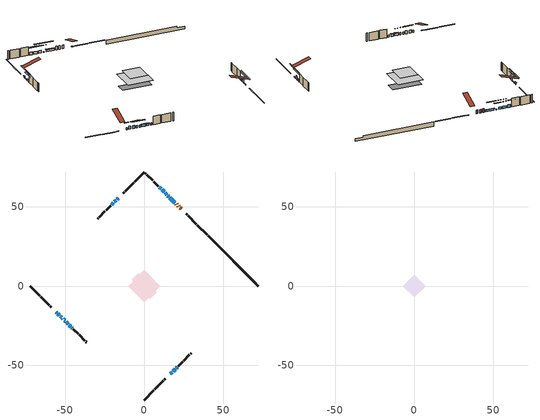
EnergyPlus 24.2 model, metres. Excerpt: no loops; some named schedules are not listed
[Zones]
conditioned space
 floor adiabatic (AdiabaticFloorConstruction): -10.18,0 0,10.18 10.18,0 0,-10.18 z2.84
 floor foundation (Slab1 construction): -7.92,3.87 -3.87,7.92 7.92,-3.87 3.87,-7.92 z-1.95
 wall outside (RimJoist1 construction): 0,-72.14 6.13,-66.02 / -72.14,0 -66.02,-6.13 / 0,72.14 -6.13,66.02 / 39.81,32.34 33.68,38.47 z0.4:0.7
 wall outside (RimJoist2 construction): 6.79,-65.36 12.04,-60.11 / -65.36,-6.79 -60.11,-12.04 / -6.79,65.36 -12.04,60.11 / 33.02,39.12 27.77,44.38 z0.4:0.7
 wall outside (RimJoist3 construction): 12.7,-59.45 13.38,-58.76 / -59.45,-12.7 -58.76,-13.38 / -12.7,59.45 -13.38,58.76 / 27.11,45.03 26.42,45.72 z0.4:0.7
 wall outside (AdiabaticWallConstruction 1): 23.26,48.88 22.63,49.51 / 21.98,50.17 21.37,50.77 / 20.71,51.43 20.1,52.04 z0.4:2.43
 wall outside (AdiabaticWallConstruction): -55.6,-16.54 -55.31,-16.83 / -45.85,-26.29 -45.46,-26.69 z0.4:1.62; -54.66,-17.49 -53.76,-18.39 / -53.1,-19.04 -52.24,-19.91 / 10.65,61.49 9.57,62.57 z0.4:2.1; 19.44,52.7 16.21,55.93 z0.4:1.47; -16.54,55.6 -17.12,55.02 z0.4:1.32; -51.58,-20.56 -51.13,-21.01 / -50.48,-21.67 -50.03,-22.12 / -49.37,-22.77 -48.03,-24.12 / -47.37,-24.77 -46.51,-25.64 / 14.32,57.82 13.24,58.9 / 12.59,59.56 11.31,60.83 / -19.58,52.56 -20.66,51.48 z0.4:1.77; 15.55,56.59 14.98,57.17 / -17.78,54.37 -18.93,53.22 / 16.54,-55.6 17.7,-54.45 z0.4:0.78; 18.35,-53.79 19.5,-52.64 z0.4:2.51; 20.16,-51.99 20.75,-51.39 z0.4:1.34
 wall outside (Wall1 construction): 21.41,-50.74 24.29,-47.85 / -44.8,-27.34 -41.92,-30.23 / -21.32,50.82 -24.2,47.94 / 8.92,63.23 6.04,66.11 z0.4:5.28
 wall outside (Wall2 construction): 24.95,-47.2 28.62,-43.53 / -41.26,-30.89 -37.59,-34.55 / -24.86,47.28 -28.53,43.62 / 5.38,66.77 1.71,70.44 z0.4:5.28
 wall outside (Wall3 construction): 29.27,-42.87 29.67,-42.47 / -36.93,-35.21 -36.54,-35.61 / -29.19,42.96 -29.58,42.56 / 1.05,71.09 0.66,71.49 z0.4:5.28
 wall foundation (FoundationWall1 construction): 40.46,31.68,-1.95 40.46,31.68,0.4 68.98,3.17,0.4 68.98,3.17,-0.34 72.14,0,-0.34 72.14,0,-1.95
 window (WindowConstruction 14): -55.6,-16.54 -55.31,-16.83 z0.4:1.62
 window (WindowConstruction 6): -54.65,-17.49 -53.76,-18.39 z0.4:2.1
 window (WindowConstruction 7): -53.1,-19.04 -52.24,-19.91 z0.4:2.1
 window (WindowConstruction 8): 19.44,52.7 16.21,55.93 z0.4:1.47
 window (WindowConstruction 9): -16.54,55.6 -17.12,55.02 z0.4:1.31
 window (WindowConstruction 10): -51.58,-20.56 -51.13,-21.01 z0.4:1.77
 window (WindowConstruction 11): -50.48,-21.67 -50.03,-22.12 z0.4:1.77
 window (WindowConstruction 12): -49.37,-22.77 -48.03,-24.12 z0.4:1.77
 window (WindowConstruction 13): -47.37,-24.77 -46.51,-25.64 z0.4:1.77
 window (WindowConstruction 16): 15.55,56.59 14.98,57.17 z0.4:0.78
 window (WindowConstruction 17): -17.78,54.37 -18.93,53.22 z0.4:0.78
 window (WindowConstruction 18): 16.54,-55.6 17.7,-54.45 z0.4:0.78
 window (WindowConstruction 15): -45.85,-26.29 -45.46,-26.69 z0.4:1.62
 window (WindowConstruction): 14.32,57.82 13.24,58.9 z0.4:1.77
 window (WindowConstruction 1): 12.59,59.56 11.31,60.83 z0.4:1.77
 window (WindowConstruction 2): 10.65,61.49 9.58,62.57 z0.4:2.1
 window (WindowConstruction 3): -19.58,52.56 -20.66,51.48 z0.4:1.77
 window (WindowConstruction 4): 18.35,-53.79 19.5,-52.64 z0.4:2.51
 window (WindowConstruction 5): 20.16,-51.99 20.75,-51.39 z0.4:1.34
 door (Door): 23.26,48.88 22.63,49.51 z0.4:2.43
 door (Door 1): 21.98,50.17 21.37,50.77 z0.4:2.43
 door (Door 2): 20.71,51.43 20.1,52.04 z0.4:2.43
 ceiling adiabatic (AdiabaticFloorConstruction): 0,-10.18 10.18,0 0,10.18 -10.18,0 z2.84
attic - vented
 floor to conditioned space (Floor1 construction Reversed): -7.2,0 0,7.2 7.2,0 0,-7.2 z5.28
 roof outside (Roof1 construction): 15.89,-56.26,5.28 8.88,-49.25,8.58 7.03,-51.09,8.58 14.04,-58.1,5.28; -56.26,-15.89,5.28 -49.25,-8.88,8.58 -51.09,-7.03,8.58 -58.1,-14.04,5.28; -15.89,56.26,5.28 -8.88,49.25,8.58 -7.03,51.09,8.58 -14.04,58.1,5.28; 23.92,48.23,5.28 16.91,41.21,8.58 18.75,39.37,8.58 25.77,46.38,5.28
shading: -51.89,-20.25 -56.52,-15.62 -56.81,-15.91 -52.18,-20.54 z4.74; -50.37,-21.77 -54.97,-17.18 -55.26,-17.47 -50.66,-22.06 z4.74; 16.07,56.08 19.59,52.56 19.88,52.85 16.36,56.37 z1.67; -17.26,54.88 -16.4,55.74 -16.69,56.03 -17.55,55.17 z1.52; -49.27,-22.88 -53.45,-18.7 -53.74,-18.99 -49.56,-23.17 z4.41; -48.16,-23.98 -52.34,-19.8 -52.63,-20.09 -48.45,-24.27 z4.41; -47.88,-24.26 -49.51,-22.63 -49.8,-22.92 -48.18,-24.55 z1.97; -46.37,-25.78 -47.51,-24.63 -47.8,-24.92 -46.66,-26.07 z1.97; 11.38,60.76 19.15,53 19.44,53.29 11.68,61.05 z5.86; -22.52,49.62 -14.18,57.96 -14.47,58.25 -22.81,49.91 z5.86; 21.29,-50.86 12.95,-59.19 13.24,-59.48 21.58,-51.15 z5.86; 11.38,60.77 16.19,55.96 16.48,56.25 11.67,61.06 z4.41; 9.44,62.7 14.45,57.69 14.74,57.98 9.73,62.99 z4.41; 7.71,64.44 12.52,59.62 12.81,59.92 8,64.73 z4.74; -22.53,49.62 -17.72,54.43 -18.01,54.72 -22.82,49.91 z4.41; 21.37,-50.78 16.49,-55.66 16.78,-55.95 21.66,-51.07 z5.15; 20.89,-51.25 20.02,-52.13 20.31,-52.42 21.18,-51.54 z1.54
[Building]
Building 1: Terrain=Suburbs
[Site:Location]
Toronto City Centre_ON: Latitude {deg}=43.63; Longitude {deg}=-79.39; Time Zone {hr}=-5; Elevation {m}=77; Keep Site Location Information=Yes
[Site:GroundTemperature:Shallow]
5.01852, 3.26908, 3.12898, 3.95918, 7.29196, 10.6092, 13.4851, 15.3069, 15.4617, 13.9799, 11.1774, 7.9619
[Site:WaterMainsTemperature]
Calculation Method=Schedule; Temperature Schedule=mains temperature schedule
[Material] Roughness=Rough; Thermal Absorptance=0.9
Name | Thickness {m} | Conductivity {W/m-K} | Density {kg/m3} | Specific Heat {J/kg-K} | Solar Absorptance | Visible Absorptance
asphalt or fiberglass shingles | 0.00635 | 0.162714 | 1121.4 | 1465.45 | 0.4 | 0.4
ceiling loosefill ins | 0.169333 | 0.0480833 | 16.02 | 1046.75 | 0.7 | 0.7
ceiling stud and cavity | 0.1397 | 0.505323 | 65.682 | 1177.47 | 0.7 | 0.7
concrete 4.0 in. | 0.1016 | 1.803125 | 2242.8 | 837.4 | 0.7 | 0.7
concrete 8.0 in. | 0.2032 | 1.803125 | 2242.8 | 837.4 | 0.7 | 0.7
door material | 0.04445 | 0.0451087 | 512.64 | 1214.23 | 0.7 | 0.7
door material 1 | 0.04445 | 0.053851 | 512.64 | 1214.23 | 0.7 | 0.7
door material 2 | 0.04445 | 0.20624 | 512.64 | 1214.23 | 0.7 | 0.7
exterior vertical ins | 0.0277919 | 0.029427 | 32.04 | 1214.23 | 0.7 | 0.7
floor covering | 0.0127 | 0.0433444 | 54.468 | 1339.84 | 0.6 | 0.6
floor rigid ins; wall rigid ins | 0.512978 | 0.029427 | 32.04 | 1214.23 | 0.7 | 0.7
floor stud and cavity | 0.1397 | 1.75129 | 37.0049 | 1207.88 | 0.7 | 0.7
furniture material conditioned space 1 | 0.1524 | 0.115458 | 640.8 | 1214.23 | 0.6 | 0.6
gypsum board | 0.0127 | 0.160291 | 801 | 837.4 | 0.6 | 0.6
gypsum board 1 | 0.0127 | 0.160291 | 801 | 837.4 | 0.7 | 0.7
osb sheathing 0.5 in. | 0.0127 | 0.115458 | 512.64 | 1214.23 | 0.7 | 0.7
osb sheathing 0.75 in. | 0.01905 | 0.115458 | 512.64 | 1214.23 | 0.7 | 0.7
osb sheathing 2.0 in. | 0.0508 | 0.115458 | 512.64 | 1214.23 | 0.7 | 0.7
rim joist rigid ins | 0.051816 | 0.029427 | 32.04 | 1214.23 | 0.7 | 0.7
rim joist stud and cavity | 0.0508 | 0.0451784 | 125.044 | 1163.47 | 0.6 | 0.6
rim joist stud and cavity 1 | 0.0508 | 0.308293 | 125.044 | 1163.47 | 0.6 | 0.6
rim joist stud and cavity 2 | 0.0508 | 0.0319286 | 125.044 | 1163.47 | 0.6 | 0.6
wall stud and cavity | 0.1397 | 0.0818765 | 139.0536 | 1170.24 | 0.7 | 0.7
wall stud and cavity 1 | 0.1397 | 0.116332 | 139.0536 | 1170.24 | 0.7 | 0.7
wall stud and cavity 2 | 0.0889 | 0.380278 | 52.3479 | 1209.89 | 0.7 | 0.7
wall stud and cavity 3 | 0.0889 | 0.391764 | 83.0341 | 1211.67 | 0.7 | 0.7
wood siding | 0.0254 | 0.102417 | 544.68 | 1172.36 | 0.4 | 0.4
wood siding 1; wood siding 2; wood siding 3 | 0.0254 | 0.102417 | 544.68 | 1172.36 | 0.7 | 0.7
[WindowMaterial:SimpleGlazingSystem]
Name | U-Factor {W/m2-K} | Solar Heat Gain Coefficient
WindowMaterial | 1.75393 | 0.53
WindowMaterial 1 | 1.63697 | 0.58
WindowMaterial 10 | 1.84535 | 0.53
WindowMaterial 11 | 1.69148 | 0.57
WindowMaterial 12 | 2.76973 | 0.41
WindowMaterial 13 | 2.302429 | 0.57
WindowMaterial 14 | 5.75068 | 0.46
WindowMaterial 2 | 1.71589 | 0.54
WindowMaterial 3 | 2.97868 | 0.59
WindowMaterial 4 | 2.13436 | 0.42
WindowMaterial 5 | 1.96629 | 0.47
WindowMaterial 6 | 1.66309 | 0.57
WindowMaterial 7 | 1.92144 | 0.49
WindowMaterial 8 | 1.984461 | 0.46
WindowMaterial 9 | 1.99411 | 0.46
[Construction]
AdiabaticFloorConstruction: floor stud and cavity, floor rigid ins, osb sheathing 0.75 in., floor covering
AdiabaticWallConstruction: wood siding 2, wall rigid ins, wall stud and cavity 2, gypsum board
AdiabaticWallConstruction 1: wood siding 3, wall rigid ins, wall stud and cavity 2, gypsum board
Door: door material
Door 1: door material 1
Door 2: door material 2
Floor1 construction Reversed: gypsum board, ceiling stud and cavity, ceiling loosefill ins
FoundationWall1 construction: concrete 8.0 in., gypsum board 1
furniture construction conditioned space 1: furniture material conditioned space 1
PartitionWallConstruction: gypsum board, wall stud and cavity 3, gypsum board
RimJoist1 construction: wood siding 1, osb sheathing 2.0 in., rim joist stud and cavity
RimJoist2 construction: wood siding 1, rim joist rigid ins, osb sheathing 2.0 in., rim joist stud and cavity 1
RimJoist3 construction: wood siding 1, osb sheathing 2.0 in., rim joist stud and cavity 2
Roof1 construction: asphalt or fiberglass shingles
Slab1 construction: concrete 4.0 in.
Wall1 construction; Wall2 construction: wood siding, osb sheathing 0.5 in., wall stud and cavity, gypsum board
Wall3 construction: wood siding, osb sheathing 0.5 in., wall stud and cavity 1, gypsum board
WindowConstruction; WindowConstruction 3: WindowMaterial
WindowConstruction 1: WindowMaterial 1
WindowConstruction 10; WindowConstruction 12: WindowMaterial 9
WindowConstruction 11: WindowMaterial 10
WindowConstruction 13: WindowMaterial 11
WindowConstruction 14: WindowMaterial 12
WindowConstruction 15: WindowMaterial 13
WindowConstruction 16; WindowConstruction 17; WindowConstruction 18: WindowMaterial 14
WindowConstruction 2: WindowMaterial 2
WindowConstruction 4: WindowMaterial 3
WindowConstruction 5: WindowMaterial 4
WindowConstruction 6: WindowMaterial 5
WindowConstruction 7: WindowMaterial 6
WindowConstruction 8: WindowMaterial 7
WindowConstruction 9: WindowMaterial 8
[Zone] Multiplier=1; Part of Total Floor Area=Yes
Name | Volume {m3}
attic - vented | 55.6003
conditioned space | 775.4
[Space]
Name | Zone | Volume {m3}
attic - vented 1 | attic - vented | 55.6003
conditioned space 1 | conditioned space | 775.4
[ZoneInfiltration:EffectiveLeakageArea]
infil attic - vented 1: Zone or Space=attic - vented 1; Schedule=Always On Discrete; Effective Air Leakage Area {cm2}=4363.37; Stack Coefficient=0.000229829; Wind Coefficient=1.02429e-05
[ZoneMixing]
whole house fan mix: Zone or Space=attic - vented; Schedule=Always On Continuous; Design Flow Rate Calculation Method=Flow/Zone; Design Flow Rate {m3/s}=0; Source Zone or Space=conditioned space
[SurfaceProperty:ExposedFoundationPerimeter]
Slab1: Exposed Perimeter Calculation Method=TotalExposedPerimeter; Total Exposed Perimeter {m}=44.805
[InternalMass] Zone or ZoneList=conditioned space; Space or SpaceList=conditioned space 1
Name | Construction | Surface Area {m2}
furniture mass conditioned space 1 | furniture construction conditioned space 1 | 121.132
partition wall mass | PartitionWallConstruction | 302.83
[Lights]
interior lighting: Zone or ZoneList or Space or SpaceList=conditioned space 1; Schedule=interior lighting schedule; Design Level Calculation Method=LightingLevel; Lighting Level {W}=343.2; Return Air Fraction=0; Fraction Radiant=0.6; Fraction Visible=0.2; Fraction Replaceable=1
[People]
occupants: Zone or ZoneList or Space or SpaceList=conditioned space 1; Number of People Schedule=occupants schedule; Number of People Calculation Method=People; Number of People=3; Fraction Radiant=0.314171; Sensible Heat Fraction=0.56303; Activity Level Schedule=occupants activity schedule; Carbon Dioxide Generation Rate {m3/s-W}=0; Enable ASHRAE 55 Comfort Warnings=No; Mean Radiant Temperature Calculation Type=EnclosureAveraged
[ElectricEquipment] Zone or ZoneList or Space or SpaceList=conditioned space 1; Design Level Calculation Method=EquipmentLevel
Name | Schedule | Design Level {W} | Fraction Latent | Fraction Radiant | Fraction Lost
clothes dryer | clothes dryer schedule | 140.772 | 0.015 | 0.081 | 0.85
clothes washer | clothes washer schedule | 32.1985 | 0.03 | 0.162 | 0.7
cooking range | cooking range schedule | 215.147 | 0.08 | 0.432 | 0.2
dishwasher | dishwasher schedule | 66.8632 | 0.3 | 0.18 | 0.4
fridge | fridge schedule | 72.9452 | 0 | 0.6 | 0
mech vent bath fan 0 | mech vent bath fan 0 schedule | 50.2 | 0 | 0 | 1
mech vent bath fan 1 | mech vent bath fan 1 schedule | 50.2 | 0 | 0 | 1
mech vent house fan | mech vent house fan schedule | 0 | 0 | 0 | 1
mech vent house fan cfis | mech vent house fan cfis schedule | 0 | 0 | 0 | 0
mech vent range fan 0 | mech vent range fan 0 schedule | 57 | 0 | 0 | 1
misc plug loads | misc plug loads schedule | 494.7 | 0.045 | 0.513 | 0.1
whole house fan | Always On Discrete | 0 | 0 | 0 | 1
[OtherEquipment] Zone or ZoneList or Space or SpaceList=conditioned space 1; Design Level Calculation Method=EquipmentLevel
Name | Fuel Type | Schedule | Design Level {W} | Fraction Latent | Fraction Radiant | Fraction Lost
clothes dryer 1 | Electricity | clothes dryer schedule | 0 | 0.015 | 0.081 | 0.85
cooking range 1 | Electricity | cooking range schedule | 0 | 0.08 | 0.432 | 0.2
general water use latent | None | general water use schedule | 62.594 | 1 | 0 | 0
general water use sensible | None | general water use schedule | -61.6891 | 0 | 0.6 | 0
mech vent house fan latent load | None | Always On Discrete | 0 | 1 | 0 | 0
mech vent house fan sensible load | None | Always On Discrete | 0 | 0 | 0 | 0
water heater energy adjustment1 | NaturalGas | Always On Discrete | 0.01 | 0 | 0 | 1
[ZoneInfiltration:DesignFlowRate] Zone or ZoneList or Space or SpaceList=conditioned space 1; Schedule=Always On Discrete; Design Flow Rate Calculation Method=Flow/Zone; Design Flow Rate {m3/s}=0
infil flow; natural vent flow; whole house fan flow
[Foundation:Kiva]
Foundation Kiva 1: Initial Indoor Air Temperature {C}=18; Wall Height Above Grade {m}=0.40002; Wall Depth Below Slab {m}=0.2032; Custom Block Material Name 1=exterior vertical ins; Custom Block Depth 1 {m}=2.350008; Custom Block X Position 1 {m}=0.2159; Custom Block Z Position 1 {m}=0
[Foundation:Kiva:Settings]
Soil Conductivity {W/m-K}=0.849921; Soil Density {kg/m3}=1842.3; Soil Specific Heat {J/kg-K}=418.7; Ground Solar Absorptivity=0.9; Ground Thermal Absorptivity=0.9; Ground Surface Roughness {m}=0.03; Far-Field Width {m}=40; Deep-Ground Boundary Condition=ZeroFlux; Deep-Ground Depth {m}=40; Minimum Cell Dimension {m}=0.2; Maximum Cell Growth Coefficient=3; Simulation Timestep=Timestep
[Exterior:Lights]
exterior lighting: Schedule=exterior lighting schedule; Design Level {W}=75.6
[Schedule:Constant]
Name | Hourly Value
Always On Continuous; mech vent house fan schedule; mech vent house fan cfis schedule; Always On Discrete | 1
occupants activity schedule | 117.228
fridge schedule | 0
[Schedule:Week:Daily]
interior lighting schedule Week Rule - Jan1-Jan27: interior lighting schedule day, interior lighting schedule day, interior lighting schedule day, interior lighting schedule day, interior lighting schedule day, interior lighting schedule day, interior lighting schedule day, interior lighting schedule default day, interior lighting schedule default day, interior lighting schedule default day, interior lighting schedule default day, interior lighting schedule default day
interior lighting schedule Week Rule - Jan28-Feb3: interior lighting schedule day, interior lighting schedule day, interior lighting schedule day, interior lighting schedule day, interior lighting schedule day 1, interior lighting schedule day 1, interior lighting schedule day 1, interior lighting schedule default day, interior lighting schedule default day, interior lighting schedule default day, interior lighting schedule default day, interior lighting schedule default day
interior lighting schedule Week Rule - Feb4-Feb24: interior lighting schedule day 1, interior lighting schedule day 1, interior lighting schedule day 1, interior lighting schedule day 1, interior lighting schedule day 1, interior lighting schedule day 1, interior lighting schedule day 1, interior lighting schedule default day, interior lighting schedule default day, interior lighting schedule default day, interior lighting schedule default day, interior lighting schedule default day
interior lighting schedule Week Rule - Feb25-Mar3: interior lighting schedule day 1, interior lighting schedule day 1, interior lighting schedule day 1, interior lighting schedule day 1, interior lighting schedule day 2, interior lighting schedule day 2, interior lighting schedule day 2, interior lighting schedule default day, interior lighting schedule default day, interior lighting schedule default day, interior lighting schedule default day, interior lighting schedule default day
interior lighting schedule Week Rule - Mar4-Mar31: interior lighting schedule day 2, interior lighting schedule day 2, interior lighting schedule day 2, interior lighting schedule day 2, interior lighting schedule day 2, interior lighting schedule day 2, interior lighting schedule day 2, interior lighting schedule default day, interior lighting schedule default day, interior lighting schedule default day, interior lighting schedule default day, interior lighting schedule default day
interior lighting schedule Week Rule - Apr1-Apr28: interior lighting schedule day 3, interior lighting schedule day 3, interior lighting schedule day 3, interior lighting schedule day 3, interior lighting schedule day 3, interior lighting schedule day 3, interior lighting schedule day 3, interior lighting schedule default day, interior lighting schedule default day, interior lighting schedule default day, interior lighting schedule default day, interior lighting schedule default day
interior lighting schedule Week Rule - Apr29-May5: interior lighting schedule day 3, interior lighting schedule day 3, interior lighting schedule day 4, interior lighting schedule day 4, interior lighting schedule day 4, interior lighting schedule day 4, interior lighting schedule day 4, interior lighting schedule default day, interior lighting schedule default day, interior lighting schedule default day, interior lighting schedule default day, interior lighting schedule default day
interior lighting schedule Week Rule - May6-May26: interior lighting schedule day 4, interior lighting schedule day 4, interior lighting schedule day 4, interior lighting schedule day 4, interior lighting schedule day 4, interior lighting schedule day 4, interior lighting schedule day 4, interior lighting schedule default day, interior lighting schedule default day, interior lighting schedule default day, interior lighting schedule default day, interior lighting schedule default day
interior lighting schedule Week Rule - May27-Jun2: interior lighting schedule day 4, interior lighting schedule day 4, interior lighting schedule day 4, interior lighting schedule day 4, interior lighting schedule day 4, interior lighting schedule day 5, interior lighting schedule day 5, interior lighting schedule default day, interior lighting schedule default day, interior lighting schedule default day, interior lighting schedule default day, interior lighting schedule default day
interior lighting schedule Week Rule - Jun3-Jun30: interior lighting schedule day 5, interior lighting schedule day 5, interior lighting schedule day 5, interior lighting schedule day 5, interior lighting schedule day 5, interior lighting schedule day 5, interior lighting schedule day 5, interior lighting schedule default day, interior lighting schedule default day, interior lighting schedule default day, interior lighting schedule default day, interior lighting schedule default day
interior lighting schedule Week Rule - Jul1-Jul28: interior lighting schedule day 6, interior lighting schedule day 6, interior lighting schedule day 6, interior lighting schedule day 6, interior lighting schedule day 6, interior lighting schedule day 6, interior lighting schedule day 6, interior lighting schedule default day, interior lighting schedule default day, interior lighting schedule default day, interior lighting schedule default day, interior lighting schedule default day
interior lighting schedule Week Rule - Jul29-Aug4: interior lighting schedule day 6, interior lighting schedule day 6, interior lighting schedule day 6, interior lighting schedule day 7, interior lighting schedule day 7, interior lighting schedule day 7, interior lighting schedule day 7, interior lighting schedule default day, interior lighting schedule default day, interior lighting schedule default day, interior lighting schedule default day, interior lighting schedule default day
interior lighting schedule Week Rule - Aug5-Aug25: interior lighting schedule day 7, interior lighting schedule day 7, interior lighting schedule day 7, interior lighting schedule day 7, interior lighting schedule day 7, interior lighting schedule day 7, interior lighting schedule day 7, interior lighting schedule default day, interior lighting schedule default day, interior lighting schedule default day, interior lighting schedule default day, interior lighting schedule default day
interior lighting schedule Week Rule - Aug26-Sep1: interior lighting schedule day 7, interior lighting schedule day 7, interior lighting schedule day 7, interior lighting schedule day 7, interior lighting schedule day 7, interior lighting schedule day 7, interior lighting schedule day 8, interior lighting schedule default day, interior lighting schedule default day, interior lighting schedule default day, interior lighting schedule default day, interior lighting schedule default day
interior lighting schedule Week Rule - Sep2-Sep29: interior lighting schedule day 8, interior lighting schedule day 8, interior lighting schedule day 8, interior lighting schedule day 8, interior lighting schedule day 8, interior lighting schedule day 8, interior lighting schedule day 8, interior lighting schedule default day, interior lighting schedule default day, interior lighting schedule default day, interior lighting schedule default day, interior lighting schedule default day
interior lighting schedule Week Rule - Sep30-Oct6: interior lighting schedule day 8, interior lighting schedule day 9, interior lighting schedule day 9, interior lighting schedule day 9, interior lighting schedule day 9, interior lighting schedule day 9, interior lighting schedule day 9, interior lighting schedule default day, interior lighting schedule default day, interior lighting schedule default day, interior lighting schedule default day, interior lighting schedule default day
interior lighting schedule Week Rule - Oct7-Oct27: interior lighting schedule day 9, interior lighting schedule day 9, interior lighting schedule day 9, interior lighting schedule day 9, interior lighting schedule day 9, interior lighting schedule day 9, interior lighting schedule day 9, interior lighting schedule default day, interior lighting schedule default day, interior lighting schedule default day, interior lighting schedule default day, interior lighting schedule default day
interior lighting schedule Week Rule - Oct28-Nov3: interior lighting schedule day 9, interior lighting schedule day 9, interior lighting schedule day 9, interior lighting schedule day 9, interior lighting schedule day 10, interior lighting schedule day 10, interior lighting schedule day 10, interior lighting schedule default day, interior lighting schedule default day, interior lighting schedule default day, interior lighting schedule default day, interior lighting schedule default day
interior lighting schedule Week Rule - Nov4-Nov24: interior lighting schedule day 10, interior lighting schedule day 10, interior lighting schedule day 10, interior lighting schedule day 10, interior lighting schedule day 10, interior lighting schedule day 10, interior lighting schedule day 10, interior lighting schedule default day, interior lighting schedule default day, interior lighting schedule default day, interior lighting schedule default day, interior lighting schedule default day
interior lighting schedule Week Rule - Nov25-Dec1: interior lighting schedule day 10, interior lighting schedule day 10, interior lighting schedule day 10, interior lighting schedule day 10, interior lighting schedule day 10, interior lighting schedule day 10, interior lighting schedule day 11, interior lighting schedule default day, interior lighting schedule default day, interior lighting schedule default day, interior lighting schedule default day, interior lighting schedule default day
interior lighting schedule Week Rule - Dec2-Dec31: interior lighting schedule day 11, interior lighting schedule day 11, interior lighting schedule day 11, interior lighting schedule day 11, interior lighting schedule day 11, interior lighting schedule day 11, interior lighting schedule day 11, interior lighting schedule default day, interior lighting schedule default day, interior lighting schedule default day, interior lighting schedule default day, interior lighting schedule default day
occupants schedule Week Rule - Jan1-Dec31: occupants schedule day, occupants schedule day, occupants schedule day, occupants schedule day, occupants schedule day, occupants schedule day, occupants schedule day, occupants schedule default day, occupants schedule default day, occupants schedule default day, occupants schedule default day, occupants schedule default day
clothes dryer schedule Week Rule - Jan1-Dec31: clothes dryer schedule day, clothes dryer schedule day, clothes dryer schedule day, clothes dryer schedule day, clothes dryer schedule day, clothes dryer schedule day, clothes dryer schedule day, clothes dryer schedule default day, clothes dryer schedule default day, clothes dryer schedule default day, clothes dryer schedule default day, clothes dryer schedule default day
clothes washer schedule Week Rule - Jan1-Dec31: clothes washer schedule day, clothes washer schedule day, clothes washer schedule day, clothes washer schedule day, clothes washer schedule day, clothes washer schedule day, clothes washer schedule day, clothes washer schedule default day, clothes washer schedule default day, clothes washer schedule default day, clothes washer schedule default day, clothes washer schedule default day
cooking range schedule Week Rule - Jan1-Dec31: cooking range schedule day, cooking range schedule day, cooking range schedule day, cooking range schedule day, cooking range schedule day, cooking range schedule day, cooking range schedule day, cooking range schedule default day, cooking range schedule default day, cooking range schedule default day, cooking range schedule default day, cooking range schedule default day
dishwasher schedule Week Rule - Jan1-Dec31: dishwasher schedule day, dishwasher schedule day, dishwasher schedule day, dishwasher schedule day, dishwasher schedule day, dishwasher schedule day, dishwasher schedule day, dishwasher schedule default day, dishwasher schedule default day, dishwasher schedule default day, dishwasher schedule default day, dishwasher schedule default day
mech vent bath fan 0 schedule Week Rule - Jan1-Dec31: mech vent bath fan 0 schedule day, mech vent bath fan 0 schedule day, mech vent bath fan 0 schedule day, mech vent bath fan 0 schedule day, mech vent bath fan 0 schedule day, mech vent bath fan 0 schedule day, mech vent bath fan 0 schedule day, mech vent bath fan 0 schedule default day, mech vent bath fan 0 schedule default day, mech vent bath fan 0 schedule default day, mech vent bath fan 0 schedule default day, mech vent bath fan 0 schedule default day
mech vent bath fan 1 schedule Week Rule - Jan1-Dec31: mech vent bath fan 1 schedule day, mech vent bath fan 1 schedule day, mech vent bath fan 1 schedule day, mech vent bath fan 1 schedule day, mech vent bath fan 1 schedule day, mech vent bath fan 1 schedule day, mech vent bath fan 1 schedule day, mech vent bath fan 1 schedule default day, mech vent bath fan 1 schedule default day, mech vent bath fan 1 schedule default day, mech vent bath fan 1 schedule default day, mech vent bath fan 1 schedule default day
mech vent range fan 0 schedule Week Rule - Jan1-Dec31: mech vent range fan 0 schedule day, mech vent range fan 0 schedule day, mech vent range fan 0 schedule day, mech vent range fan 0 schedule day, mech vent range fan 0 schedule day, mech vent range fan 0 schedule day, mech vent range fan 0 schedule day, mech vent range fan 0 schedule default day, mech vent range fan 0 schedule default day, mech vent range fan 0 schedule default day, mech vent range fan 0 schedule default day, mech vent range fan 0 schedule default day
misc plug loads schedule Week Rule - Jan1-Dec31: misc plug loads schedule day, misc plug loads schedule day, misc plug loads schedule day, misc plug loads schedule day, misc plug loads schedule day, misc plug loads schedule day, misc plug loads schedule day, misc plug loads schedule default day, misc plug loads schedule default day, misc plug loads schedule default day, misc plug loads schedule default day, misc plug loads schedule default day
general water use schedule Week Rule - Jan1-Dec31: general water use schedule day, general water use schedule day, general water use schedule day, general water use schedule day, general water use schedule day, general water use schedule day, general water use schedule day, general water use schedule default day, general water use schedule default day, general water use schedule default day, general water use schedule default day, general water use schedule default day
exterior lighting schedule Week Rule - Jan1-Jan27: exterior lighting schedule day, exterior lighting schedule day, exterior lighting schedule day, exterior lighting schedule day, exterior lighting schedule day, exterior lighting schedule day, exterior lighting schedule day, exterior lighting schedule default day, exterior lighting schedule default day, exterior lighting schedule default day, exterior lighting schedule default day, exterior lighting schedule default day
exterior lighting schedule Week Rule - Jan28-Feb3: exterior lighting schedule day, exterior lighting schedule day, exterior lighting schedule day, exterior lighting schedule day, exterior lighting schedule day 1, exterior lighting schedule day 1, exterior lighting schedule day 1, exterior lighting schedule default day, exterior lighting schedule default day, exterior lighting schedule default day, exterior lighting schedule default day, exterior lighting schedule default day
exterior lighting schedule Week Rule - Feb4-Feb24: exterior lighting schedule day 1, exterior lighting schedule day 1, exterior lighting schedule day 1, exterior lighting schedule day 1, exterior lighting schedule day 1, exterior lighting schedule day 1, exterior lighting schedule day 1, exterior lighting schedule default day, exterior lighting schedule default day, exterior lighting schedule default day, exterior lighting schedule default day, exterior lighting schedule default day
exterior lighting schedule Week Rule - Feb25-Mar3: exterior lighting schedule day 1, exterior lighting schedule day 1, exterior lighting schedule day 1, exterior lighting schedule day 1, exterior lighting schedule day 2, exterior lighting schedule day 2, exterior lighting schedule day 2, exterior lighting schedule default day, exterior lighting schedule default day, exterior lighting schedule default day, exterior lighting schedule default day, exterior lighting schedule default day
exterior lighting schedule Week Rule - Mar4-Mar31: exterior lighting schedule day 2, exterior lighting schedule day 2, exterior lighting schedule day 2, exterior lighting schedule day 2, exterior lighting schedule day 2, exterior lighting schedule day 2, exterior lighting schedule day 2, exterior lighting schedule default day, exterior lighting schedule default day, exterior lighting schedule default day, exterior lighting schedule default day, exterior lighting schedule default day
exterior lighting schedule Week Rule - Apr1-Apr28: exterior lighting schedule day 3, exterior lighting schedule day 3, exterior lighting schedule day 3, exterior lighting schedule day 3, exterior lighting schedule day 3, exterior lighting schedule day 3, exterior lighting schedule day 3, exterior lighting schedule default day, exterior lighting schedule default day, exterior lighting schedule default day, exterior lighting schedule default day, exterior lighting schedule default day
exterior lighting schedule Week Rule - Apr29-May5: exterior lighting schedule day 3, exterior lighting schedule day 3, exterior lighting schedule day 4, exterior lighting schedule day 4, exterior lighting schedule day 4, exterior lighting schedule day 4, exterior lighting schedule day 4, exterior lighting schedule default day, exterior lighting schedule default day, exterior lighting schedule default day, exterior lighting schedule default day, exterior lighting schedule default day
exterior lighting schedule Week Rule - May6-May26: exterior lighting schedule day 4, exterior lighting schedule day 4, exterior lighting schedule day 4, exterior lighting schedule day 4, exterior lighting schedule day 4, exterior lighting schedule day 4, exterior lighting schedule day 4, exterior lighting schedule default day, exterior lighting schedule default day, exterior lighting schedule default day, exterior lighting schedule default day, exterior lighting schedule default day
exterior lighting schedule Week Rule - May27-Jun2: exterior lighting schedule day 4, exterior lighting schedule day 4, exterior lighting schedule day 4, exterior lighting schedule day 4, exterior lighting schedule day 4, exterior lighting schedule day 5, exterior lighting schedule day 5, exterior lighting schedule default day, exterior lighting schedule default day, exterior lighting schedule default day, exterior lighting schedule default day, exterior lighting schedule default day
exterior lighting schedule Week Rule - Jun3-Jun30: exterior lighting schedule day 5, exterior lighting schedule day 5, exterior lighting schedule day 5, exterior lighting schedule day 5, exterior lighting schedule day 5, exterior lighting schedule day 5, exterior lighting schedule day 5, exterior lighting schedule default day, exterior lighting schedule default day, exterior lighting schedule default day, exterior lighting schedule default day, exterior lighting schedule default day
exterior lighting schedule Week Rule - Jul1-Jul28: exterior lighting schedule day 6, exterior lighting schedule day 6, exterior lighting schedule day 6, exterior lighting schedule day 6, exterior lighting schedule day 6, exterior lighting schedule day 6, exterior lighting schedule day 6, exterior lighting schedule default day, exterior lighting schedule default day, exterior lighting schedule default day, exterior lighting schedule default day, exterior lighting schedule default day
[Schedule:Year]
interior lighting schedule: interior lighting schedule Week Rule - Jan1-Jan27, 1, 1, 1, 27, interior lighting schedule Week Rule - Jan28-Feb3, 1, 28, 2, 3, interior lighting schedule Week Rule - Feb4-Feb24, 2, 4, 2, 24, interior lighting schedule Week Rule - Feb25-Mar3, 2, 25, 3, 3, interior lighting schedule Week Rule - Mar4-Mar31, 3, 4, 3, 31, interior lighting schedule Week Rule - Apr1-Apr28, 4, 1, 4, 28, interior lighting schedule Week Rule - Apr29-May5, 4, 29, 5, 5, interior lighting schedule Week Rule - May6-May26, 5, 6, 5, 26, interior lighting schedule Week Rule - May27-Jun2, 5, 27, 6, 2, interior lighting schedule Week Rule - Jun3-Jun30, 6, 3, 6, 30, interior lighting schedule Week Rule - Jul1-Jul28, 7, 1, 7, 28, interior lighting schedule Week Rule - Jul29-Aug4, 7, 29, 8, 4, interior lighting schedule Week Rule - Aug5-Aug25, 8, 5, 8, 25, interior lighting schedule Week Rule - Aug26-Sep1, 8, 26, 9, 1, interior lighting schedule Week Rule - Sep2-Sep29, 9, 2, 9, 29, interior lighting schedule Week Rule - Sep30-Oct6, 9, 30, 10, 6, interior lighting schedule Week Rule - Oct7-Oct27, 10, 7, 10, 27, interior lighting schedule Week Rule - Oct28-Nov3, 10, 28, 11, 3, interior lighting schedule Week Rule - Nov4-Nov24, 11, 4, 11, 24, interior lighting schedule Week Rule - Nov25-Dec1, 11, 25, 12, 1, interior lighting schedule Week Rule - Dec2-Dec31, 12, 2, 12, 31
occupants schedule: occupants schedule Week Rule - Jan1-Dec31, 1, 1, 12, 31
clothes dryer schedule: clothes dryer schedule Week Rule - Jan1-Dec31, 1, 1, 12, 31
clothes washer schedule: clothes washer schedule Week Rule - Jan1-Dec31, 1, 1, 12, 31
cooking range schedule: cooking range schedule Week Rule - Jan1-Dec31, 1, 1, 12, 31
dishwasher schedule: dishwasher schedule Week Rule - Jan1-Dec31, 1, 1, 12, 31
mech vent bath fan 0 schedule: mech vent bath fan 0 schedule Week Rule - Jan1-Dec31, 1, 1, 12, 31
mech vent bath fan 1 schedule: mech vent bath fan 1 schedule Week Rule - Jan1-Dec31, 1, 1, 12, 31
mech vent range fan 0 schedule: mech vent range fan 0 schedule Week Rule - Jan1-Dec31, 1, 1, 12, 31
misc plug loads schedule: misc plug loads schedule Week Rule - Jan1-Dec31, 1, 1, 12, 31
general water use schedule: general water use schedule Week Rule - Jan1-Dec31, 1, 1, 12, 31
exterior lighting schedule: exterior lighting schedule Week Rule - Jan1-Jan27, 1, 1, 1, 27, exterior lighting schedule Week Rule - Jan28-Feb3, 1, 28, 2, 3, exterior lighting schedule Week Rule - Feb4-Feb24, 2, 4, 2, 24, exterior lighting schedule Week Rule - Feb25-Mar3, 2, 25, 3, 3, exterior lighting schedule Week Rule - Mar4-Mar31, 3, 4, 3, 31, exterior lighting schedule Week Rule - Apr1-Apr28, 4, 1, 4, 28, exterior lighting schedule Week Rule - Apr29-May5, 4, 29, 5, 5, exterior lighting schedule Week Rule - May6-May26, 5, 6, 5, 26, exterior lighting schedule Week Rule - May27-Jun2, 5, 27, 6, 2, exterior lighting schedule Week Rule - Jun3-Jun30, 6, 3, 6, 30, exterior lighting schedule Week Rule - Jul1-Jul28, 7, 1, 7, 28, exterior lighting schedule Week Rule - Jul29-Aug4, 7, 29, 8, 4, exterior lighting schedule Week Rule - Aug5-Aug25, 8, 5, 8, 25, exterior lighting schedule Week Rule - Aug26-Sep1, 8, 26, 9, 1, exterior lighting schedule Week Rule - Sep2-Sep29, 9, 2, 9, 29, exterior lighting schedule Week Rule - Sep30-Oct6, 9, 30, 10, 6, exterior lighting schedule Week Rule - Oct7-Oct27, 10, 7, 10, 27, exterior lighting schedule Week Rule - Oct28-Nov3, 10, 28, 11, 3, exterior lighting schedule Week Rule - Nov4-Nov24, 11, 4, 11, 24, exterior lighting schedule Week Rule - Nov25-Dec1, 11, 25, 12, 1, exterior lighting schedule Week Rule - Dec2-Dec31, 12, 2, 12, 31
[Schedule:Compact]
mains temperature schedule: Through: 01/01, For: AllDays, Until: 24:00, 8.80333, Through: 01/02, For: AllDays, Until: 24:00, 8.74333, Through: 01/03, For: AllDays, Until: 24:00, 8.68389, Through: 01/04, For: AllDays, Until: 24:00, 8.62611, Through: 01/05, For: AllDays, Until: 24:00, 8.56944, Through: 01/06, For: AllDays, Until: 24:00, 8.51389, Through: 01/07, For: AllDays, Until: 24:00, 8.45944, Through: 01/08, For: AllDays, Until: 24:00, 8.40611, Through: 01/09, For: AllDays, Until: 24:00, 8.35389, Through: 01/10, For: AllDays, Until: 24:00, 8.30278, Through: 01/11, For: AllDays, Until: 24:00, 8.25333, Through: 01/12, For: AllDays, Until: 24:00, 8.205, Through: 01/13, For: AllDays, Until: 24:00, 8.15778, Through: 01/14, For: AllDays, Until: 24:00, 8.11222, Through: 01/15, For: AllDays, Until: 24:00, 8.06778, Through: 01/16, For: AllDays, Until: 24:00, 8.02444, Through: 01/17, For: AllDays, Until: 24:00, 7.98222, Through: 01/18, For: AllDays, Until: 24:00, 7.94167, Through: 01/19, For: AllDays, Until: 24:00, 7.90222, Through: 01/20, For: AllDays, Until: 24:00, 7.86444, Through: 01/21, For: AllDays, Until: 24:00, 7.82778, Through: 01/22, For: AllDays, Until: 24:00, 7.79278, Through: 01/23, For: AllDays, Until: 24:00, 7.75889, Through: 01/24, For: AllDays, Until: 24:00, 7.72667, Through: 01/25, For: AllDays, Until: 24:00, 7.69556, Through: 01/26, For: AllDays, Until: 24:00, 7.66611, Through: 01/27, For: AllDays, Until: 24:00, 7.63778, Through: 01/28, For: AllDays, Until: 24:00, 7.61111, Through: 01/29, For: AllDays, Until: 24:00, 7.58556, Through: 01/30, For: AllDays, Until: 24:00, 7.56167, Through: 01/31, For: AllDays, Until: 24:00, 7.53944, Through: 02/01, For: AllDays, Until: 24:00, 7.51833, Through: 02/02, For: AllDays, Until: 24:00, 7.49889, Through: 02/03, For: AllDays, Until: 24:00, 7.48111, Through: 02/04, For: AllDays, Until: 24:00, 7.46444, Through: 02/05, For: AllDays, Until: 24:00, 7.44944, Through: 02/06, For: AllDays, Until: 24:00, 7.43556, Through: 02/07, For: AllDays, Until: 24:00, 7.42333, Through: 02/08, For: AllDays, Until: 24:00, 7.41278, Through: 02/09, For: AllDays, Until: 24:00, 7.40389, Through: 02/10, For: AllDays, Until: 24:00, 7.39611, Through: 02/11, For: AllDays, Until: 24:00, 7.39, Through: 02/12, For: AllDays, Until: 24:00, 7.38556, Through: 02/13, For: AllDays, Until: 24:00, 7.38222, Through: 02/14, For: AllDays, Until: 24:00, 7.38056, Through: 02/15, For: AllDays, Until: 24:00, 7.38056, Through: 02/16, For: AllDays, Until: 24:00, 7.38222, Through: 02/17, For: AllDays, Until: 24:00, 7.385, Through: 02/18, For: AllDays, Until: 24:00, 7.38944, Through: 02/19, For: AllDays, Until: 24:00, 7.395, Through: 02/20, For: AllDays, Until: 24:00, 7.40278, Through: 02/21, For: AllDays, Until: 24:00, 7.41167, Through: 02/22, For: AllDays, Until: 24:00, 7.42222, Through: 02/23, For: AllDays, Until: 24:00, 7.43389, Through: 02/24, For: AllDays, Until: 24:00, 7.44722, Through: 02/25, For: AllDays, Until: 24:00, 7.46222, Through: 02/26, For: AllDays, Until: 24:00, 7.47833, Through: 02/27, For: AllDays, Until: 24:00, 7.49611, Through: 02/28, For: AllDays, Until: 24:00, 7.51556, Through: 03/01, For: AllDays, Until: 24:00, 7.53667, Through: 03/02, For: AllDays, Until: 24:00, 7.55889, Through: 03/03, For: AllDays, Until: 24:00, 7.58222, Through: 03/04, For: AllDays, Until: 24:00, 7.60722, Through: 03/05, For: AllDays, Until: 24:00, 7.63389, Through: 03/06, For: AllDays, Until: 24:00, 7.66222, Through: 03/07, For: AllDays, Until: 24:00, 7.69111, Through: 03/08, For: AllDays, Until: 24:00, 7.72222, Through: 03/09, For: AllDays, Until: 24:00, 7.75444, Through: 03/10, For: AllDays, Until: 24:00, 7.78778, Through: 03/11, For: AllDays, Until: 24:00, 7.82278, Through: 03/12, For: AllDays, Until: 24:00, 7.85944, Through: 03/13, For: AllDays, Until: 24:00, 7.89722, Through: 03/14, For: AllDays, Until: 24:00, 7.93611, Through: 03/15, For: AllDays, Until: 24:00, 7.97667, Through: 03/16, For: AllDays, Until: 24:00, 8.01833, Through: 03/17, For: AllDays, Until: 24:00, 8.06167, Through: 03/18, For: AllDays, Until: 24:00, 8.10611, Through: 03/19, For: AllDays, Until: 24:00, 8.15167, Through: 03/20, For: AllDays, Until: 24:00, 8.19833, Through: 03/21, For: AllDays, Until: 24:00, 8.24667, Through: 03/22, For: AllDays, Until: 24:00, 8.29611, Through: 03/23, For: AllDays, Until: 24:00, 8.34667, Through: 03/24, For: AllDays, Until: 24:00, 8.39889, Through: 03/25, For: AllDays, Until: 24:00, 8.45167, Through: 03/26, For: AllDays, Until: 24:00, 8.50611, Through: 03/27, For: AllDays, Until: 24:00, 8.56167, Through: 03/28, For: AllDays, Until: 24:00, 8.61833, Through: 03/29, For: AllDays, Until: 24:00, 8.67611, Through: 03/30, For: AllDays, Until: 24:00, 8.735, Through: 03/31, For: AllDays, Until: 24:00, 8.795, Through: 04/01, For: AllDays, Until: 24:00, 8.85611, Through: 04/02, For: AllDays, Until: 24:00, 8.91833, Through: 04/03, For: AllDays, Until: 24:00, 8.98167, Through: 04/04, For: AllDays, Until: 24:00, 9.04556, Through: 04/05, For: AllDays, Until: 24:00, 9.11111, Through: 04/06, For: AllDays, Until: 24:00, 9.17722, Through: 04/07, For: AllDays, Until: 24:00, 9.24444, Through: 04/08, For: AllDays, Until: 24:00, 9.31222, Through: 04/09, For: AllDays, Until: 24:00, 9.38167, Through: 04/10, For: AllDays, Until: 24:00, 9.45167, Through: 04/11, For: AllDays, Until: 24:00, 9.52222, Through: 04/12, For: AllDays, Until: 24:00, 9.59444, Through: 04/13, For: AllDays, Until: 24:00, 9.66667, Through: 04/14, For: AllDays, Until: 24:00, 9.74, Through: 04/15, For: AllDays, Until: 24:00, 9.81444, Through: 04/16, For: AllDays, Until: 24:00, 9.88944, Through: 04/17, For: AllDays, Until: 24:00, 9.96556, Through: 04/18, For: AllDays, Until: 24:00, 10.0417, Through: 04/19, For: AllDays, Until: 24:00, 10.1189, Through: 04/20, For: AllDays, Until: 24:00, 10.1972, Through: 04/21, For: AllDays, Until: 24:00, 10.2756, Through: 04/22, For: AllDays, Until: 24:00, 10.355, Through: 04/23, For: AllDays, Until: 24:00, 10.435, Through: 04/24, For: AllDays, Until: 24:00, 10.515, Through: 04/25, For: AllDays, Until: 24:00, 10.5961, Through: 04/26, For: AllDays, Until: 24:00, 10.6778, Through: 04/27, For: AllDays, Until: 24:00, 10.76, Through: 04/28, For: AllDays, Until: 24:00, 10.8428, Through: 04/29, For: AllDays, Until: 24:00, 10.9261, Through: 04/30, For: AllDays, Until: 24:00, 11.0094, Through: 05/01, For: AllDays, Until: 24:00, 11.0933, Through: 05/02, For: AllDays, Until: 24:00, 11.1778, Through: 05/03, For: AllDays, Until: 24:00, 11.2628, Through: 05/04, For: AllDays, Until: 24:00, 11.3478, Through: 05/05, For: AllDays, Until: 24:00, 11.4333, Through: 05/06, For: AllDays, Until: 24:00, 11.5189, Through: 05/07, For: AllDays, Until: 24:00, 11.605, Through: 05/08, For: AllDays, Until: 24:00, 11.6917, Through: 05/09, For: AllDays, Until: 24:00, 11.7778, Through: 05/10, For: AllDays, Until: 24:00, 11.865, Through: 05/11, For: AllDays, Until: 24:00, 11.9517, Through: 05/12, For: AllDays, Until: 24:00, 12.0389, Through: 05/13, For: AllDays, Until: 24:00, 12.1261, Through: 05/14, For: AllDays, Until: 24:00, 12.2133, Through: 05/15, For: AllDays, Until: 24:00, 12.3006, Through: 05/16, For: AllDays, Until: 24:00, 12.3883, Through: 05/17, For: AllDays, Until: 24:00, 12.4756, Through: 05/18, For: AllDays, Until: 24:00, 12.5628, Through: 05/19, For: AllDays, Until: 24:00, 12.6506, Through: 05/20, For: AllDays, Until: 24:00, 12.7378, Through: 05/21, For: AllDays, Until: 24:00, 12.825, Through: 05/22, For: AllDays, Until: 24:00, 12.9122, Through: 05/23, For: AllDays, Until: 24:00, 12.9994, Through: 05/24, For: AllDays, Until: 24:00, 13.0861, Through: 05/25, For: AllDays, Until: 24:00, 13.1728, Through: 05/26, For: AllDays, Until: 24:00, 13.2594, Through: 05/27, For: AllDays, Until: 24:00, 13.3456, Through: 05/28, For: AllDays, Until: 24:00, 13.4317, Through: 05/29, For: AllDays, Until: 24:00, 13.5172, Through: 05/30, For: AllDays, Until: 24:00, 13.6028, Through: 05/31, For: AllDays, Until: 24:00, 13.6878, Through: 06/01, For: AllDays, Until: 24:00, 13.7722, Through: 06/02, For: AllDays, Until: 24:00, 13.8567, Through: 06/03, For: AllDays, Until: 24:00, 13.9406, Through: 06/04, For: AllDays, Until: 24:00, 14.0239, Through: 06/05, For: AllDays, Until: 24:00, 14.1067, Through: 06/06, For: AllDays, Until: 24:00, 14.1894, Through: 06/07, For: AllDays, Until: 24:00, 14.2711, Through: 06/08, For: AllDays, Until: 24:00, 14.3528, Through: 06/09, For: AllDays, Until: 24:00, 14.4339, Through: 06/10, For: AllDays, Until: 24:00, 14.5139, Through: 06/11, For: AllDays, Until: 24:00, 14.5939, Through: 06/12, For: AllDays, Until: 24:00, 14.6728, Through: 06/13, For: AllDays, Until: 24:00, 14.7511, Through: 06/14, For: AllDays, Until: 24:00, 14.8289, Through: 06/15, For: AllDays, Until: 24:00, 14.9061, Through: 06/16, For: AllDays, Until: 24:00, 14.9822, Through: 06/17, For: AllDays, Until: 24:00, 15.0578, Through: 06/18, For: AllDays, Until: 24:00, 15.1328, Through: 06/19, For: AllDays, Until: 24:00, 15.2067, Through: 06/20, For: AllDays, Until: 24:00, 15.28, Through: 06/21, For: AllDays, Until: 24:00, 15.3522, Through: 06/22, For: AllDays, Until: 24:00, 15.4239, Through: 06/23, For: AllDays, Until: 24:00, 15.4944, Through: 06/24, For: AllDays, Until: 24:00, 15.5639, Through: 06/25, For: AllDays, Until: 24:00, 15.6328, Through: 06/26, For: AllDays, Until: 24:00, 15.7006, Through: 06/27, For: AllDays, Until: 24:00, 15.7678, Through: 06/28, For: AllDays, Until: 24:00, 15.8333, Through: 06/29, For: AllDays, Until: 24:00, 15.8983, Through: 06/30, For: AllDays, Until: 24:00, 15.9622, Through: 07/01, For: AllDays, Until: 24:00, 16.025, Through: 07/02, For: AllDays, Until: 24:00, 16.0872, Through: 07/03, For: AllDays, Until: 24:00, 16.1478, Through: 07/04, For: AllDays, Until: 24:00, 16.2072, Through: 07/05, For: AllDays, Until: 24:00, 16.2661, Through: 07/06, For: AllDays, Until: 24:00, 16.3233, Through: 07/07, For: AllDays, Until: 24:00, 16.3794, Through: 07/08, For: AllDays, Until: 24:00, 16.435, Through: 07/09, For: AllDays, Until: 24:00, 16.4889, Through: 07/10, For: AllDays, Until: 24:00, 16.5417, Through: 07/11, For: AllDays, Until: 24:00, 16.5928, Through: 07/12, For: AllDays, Until: 24:00, 16.6433, Through: 07/13, For: AllDays, Until: 24:00, 16.6922, Through: 07/14, For: AllDays, Until: 24:00, 16.74, Through: 07/15, For: AllDays, Until: 24:00, 16.7867, Through: 07/16, For: AllDays, Until: 24:00, 16.8322, Through: 07/17, For: AllDays, Until: 24:00, 16.8761, Through: 07/18, For: AllDays, Until: 24:00, 16.9189, Through: 07/19, For: AllDays, Until: 24:00, 16.96, Through: 07/20, For: AllDays, Until: 24:00, 17, Through: 07/21, For: AllDays, Until: 24:00, 17.0389, Through: 07/22, For: AllDays, Until: 24:00, 17.0761, Through: 07/23, For: AllDays, Until: 24:00, 17.1122, Through: 07/24, For: AllDays, Until: 24:00, 17.1467, Through: 07/25, For: AllDays, Until: 24:00, 17.18, Through: 07/26, For: AllDays, Until: 24:00, 17.2117, Through: 07/27, For: AllDays, Until: 24:00, 17.2422, Through: 07/28, For: AllDays, Until: 24:00, 17.2711, Through: 07/29, For: AllDays, Until: 24:00, 17.2983, Through: 07/30, For: AllDays, Until: 24:00, 17.3244, Through: 07/31, For: AllDays, Until: 24:00, 17.3494, Through: 08/01, For: AllDays, Until: 24:00, 17.3728, Through: 08/02, For: AllDays, Until: 24:00, 17.3944, Through: 08/03, For: AllDays, Until: 24:00, 17.4144, Through: 08/04, For: AllDays, Until: 24:00, 17.4333, Through: 08/05, For: AllDays, Until: 24:00, 17.4506, Through: 08/06, For: AllDays, Until: 24:00, 17.4667, Through: 08/07, For: AllDays, Until: 24:00, 17.4811, Through: 08/08, For: AllDays, Until: 24:00, 17.4939, Through: 08/09, For: AllDays, Until: 24:00, 17.5056, Through: 08/10, For: AllDays, Until: 24:00, 17.5156, Through: 08/11, For: AllDays, Until: 24:00, 17.5239, Through: 08/12, For: AllDays, Until: 24:00, 17.5311, Through: 08/13, For: AllDays, Until: 24:00, 17.5361, Through: 08/14, For: AllDays, Until: 24:00, 17.54, Through: 08/15, For: AllDays, Until: 24:00, 17.5428, Through: 08/16, For: AllDays, Until: 24:00, 17.5439, Through: 08/17, For: AllDays, Until: 24:00, 17.5433, Through: 08/18, For: AllDays, Until: 24:00, 17.5411, Through: 08/19, For: AllDays, Until: 24:00, 17.5372, Through: 08/20, For: AllDays, Until: 24:00, 17.5322, Through: 08/21, For: AllDays, Until: 24:00, 17.5256, Through: 08/22, For: AllDays, Until: 24:00, 17.5178, Through: 08/23, For: AllDays, Until: 24:00, 17.5083, Through: 08/24, For: AllDays, Until: 24:00, 17.4972, Through: 08/25, For: AllDays, Until: 24:00, 17.4844, Through: 08/26, For: AllDays, Until: 24:00, 17.4706, Through: 08/27, For: AllDays, Until: 24:00, 17.455, Through: 08/28, For: AllDays, Until: 24:00, 17.4378, Through: 08/29, For: AllDays, Until: 24:00, 17.4194, Through: 08/30, For: AllDays, Until: 24:00, 17.3994, Through: 08/31, For: AllDays, Until: 24:00, 17.3778, Through: 09/01, For: AllDays, Until: 24:00, 17.355, Through: 09/02, For: AllDays, Until: 24:00, 17.3311, Through: 09/03, For: AllDays, Until: 24:00, 17.305, Through: 09/04, For: AllDays, Until: 24:00, 17.2778, Through: 09/05, For: AllDays, Until: 24:00, 17.2494, Through: 09/06, For: AllDays, Until: 24:00, 17.2194, Through: 09/07, For: AllDays, Until: 24:00, 17.1878, Through: 09/08, For: AllDays, Until: 24:00, 17.155, Through: 09/09, For: AllDays, Until: 24:00, 17.1206, Through: 09/10, For: AllDays, Until: 24:00, 17.085, Through: 09/11, For: AllDays, Until: 24:00, 17.0483, Through: 09/12, For: AllDays, Until: 24:00, 17.01, Through: 09/13, For: AllDays, Until: 24:00, 16.97, Through: 09/14, For: AllDays, Until: 24:00, 16.9289, Through: 09/15, For: AllDays, Until: 24:00, 16.8867, Through: 09/16, For: AllDays, Until: 24:00, 16.8428, Through: 09/17, For: AllDays, Until: 24:00, 16.7983, Through: 09/18, For: AllDays, Until: 24:00, 16.7517, Through: 09/19, For: AllDays, Until: 24:00, 16.7044, Through: 09/20, For: AllDays, Until: 24:00, 16.6556, Through: 09/21, For: AllDays, Until: 24:00, 16.6056, Through: 09/22, For: AllDays, Until: 24:00, 16.5544, Through: 09/23, For: AllDays, Until: 24:00, 16.5017, Through: 09/24, For: AllDays, Until: 24:00, 16.4483, Through: 09/25, For: AllDays, Until: 24:00, 16.3933, Through: 09/26, For: AllDays, Until: 24:00, 16.3372, Through: 09/27, For: AllDays, Until: 24:00, 16.2806, Through: 09/28, For: AllDays, Until: 24:00, 16.2222, Through: 09/29, For: AllDays, Until: 24:00, 16.1628, Through: 09/30, For: AllDays, Until: 24:00, 16.1022, Through: 10/01, For: AllDays, Until: 24:00, 16.0406, Through: 10/02, For: AllDays, Until: 24:00, 15.9778, Through: 10/03, For: AllDays, Until: 24:00, 15.9144, Through: 10/04, For: AllDays, Until: 24:00, 15.8494, Through: 10/05, For: AllDays, Until: 24:00, 15.7839, Through: 10/06, For: AllDays, Until: 24:00, 15.7172, Through: 10/07, For: AllDays, Until: 24:00, 15.6494, Through: 10/08, For: AllDays, Until: 24:00, 15.5811, Through: 10/09, For: AllDays, Until: 24:00, 15.5117, Through: 10/10, For: AllDays, Until: 24:00, 15.4411, Through: 10/11, For: AllDays, Until: 24:00, 15.37, Through: 10/12, For: AllDays, Until: 24:00, 15.2978, Through: 10/13, For: AllDays, Until: 24:00, 15.225, Through: 10/14, For: AllDays, Until: 24:00, 15.1511, Through: 10/15, For: AllDays, Until: 24:00, 15.0767, Through: 10/16, For: AllDays, Until: 24:00, 15.0011, Through: 10/17, For: AllDays, Until: 24:00, 14.925, Through: 10/18, For: AllDays, Until: 24:00, 14.8483, Through: 10/19, For: AllDays, Until: 24:00, 14.7706, Through: 10/20, For: AllDays, Until: 24:00, 14.6922, Through: 10/21, For: AllDays, Until: 24:00, 14.6133, Through: 10/22, For: AllDays, Until: 24:00, 14.5339, Through: 10/23, For: AllDays, Until: 24:00, 14.4539, Through: 10/24, For: AllDays, Until: 24:00, 14.3728, Through: 10/25, For: AllDays, Until: 24:00, 14.2917, Through: 10/26, For: AllDays, Until: 24:00, 14.21, Through: 10/27, For: AllDays, Until: 24:00, 14.1272, Through: 10/28, For: AllDays, Until: 24:00, 14.0444, Through: 10/29, For: AllDays, Until: 24:00, 13.9611, Through: 10/30, For: AllDays, Until: 24:00, 13.8772, Through: 10/31, For: AllDays, Until: 24:00, 13.7933, Through: 11/01, For: AllDays, Until: 24:00, 13.7089, Through: 11/02, For: AllDays, Until: 24:00, 13.6239, Through: 11/03, For: AllDays, Until: 24:00, 13.5383, Through: 11/04, For: AllDays, Until: 24:00, 13.4528, Through: 11/05, For: AllDays, Until: 24:00, 13.3667, Through: 11/06, For: AllDays, Until: 24:00, 13.2806, Through: 11/07, For: AllDays, Until: 24:00, 13.1944, Through: 11/08, For: AllDays, Until: 24:00, 13.1078, Through: 11/09, For: AllDays, Until: 24:00, 13.0206, Through: 11/10, For: AllDays, Until: 24:00, 12.9339, Through: 11/11, For: AllDays, Until: 24:00, 12.8467, Through: 11/12, For: AllDays, Until: 24:00, 12.7594, Through: 11/13, For: AllDays, Until: 24:00, 12.6722, Through: 11/14, For: AllDays, Until: 24:00, 12.5844, Through: 11/15, For: AllDays, Until: 24:00, 12.4972, Through: 11/16, For: AllDays, Until: 24:00, 12.41, Through: 11/17, For: AllDays, Until: 24:00, 12.3222, Through: 11/18, For: AllDays, Until: 24:00, 12.235, Through: 11/19, For: AllDays, Until: 24:00, 12.1478, Through: 11/20, For: AllDays, Until: 24:00, 12.0606, Through: 11/21, For: AllDays, Until: 24:00, 11.9733, Through: 11/22, For: AllDays, Until: 24:00, 11.8861, Through: 11/23, For: AllDays, Until: 24:00, 11.7994, Through: 11/24, For: AllDays, Until: 24:00, 11.7128, Through: 11/25, For: AllDays, Until: 24:00, 11.6267, Through: 11/26, For: AllDays, Until: 24:00, 11.5406, Through: 11/27, For: AllDays, Until: 24:00, 11.4544, Through: 11/28, For: AllDays, Until: 24:00, 11.3689, Through: 11/29, For: AllDays, Until: 24:00, 11.2839, Through: 11/30, For: AllDays, Until: 24:00, 11.1989, Through: 12/01, For: AllDays, Until: 24:00, 11.1144, Through: 12/02, For: AllDays, Until: 24:00, 11.03, Through: 12/03, For: AllDays, Until: 24:00, 10.9467, Through: 12/04, For: AllDays, Until: 24:00, 10.8633, Through: 12/05, For: AllDays, Until: 24:00, 10.7806, Through: 12/06, For: AllDays, Until: 24:00, 10.6983, Through: 12/07, For: AllDays, Until: 24:00, 10.6167, Through: 12/08, For: AllDays, Until: 24:00, 10.5356, Through: 12/09, For: AllDays, Until: 24:00, 10.4544, Through: 12/10, For: AllDays, Until: 24:00, 10.3744, Through: 12/11, For: AllDays, Until: 24:00, 10.295, Through: 12/12, For: AllDays, Until: 24:00, 10.2167, Through: 12/13, For: AllDays, Until: 24:00, 10.1383, Through: 12/14, For: AllDays, Until: 24:00, 10.0611, Through: 12/15, For: AllDays, Until: 24:00, 9.98444, Through: 12/16, For: AllDays, Until: 24:00, 9.90833, Through: 12/17, For: AllDays, Until: 24:00, 9.83278, Through: 12/18, For: AllDays, Until: 24:00, 9.75833, Through: 12/19, For: AllDays, Until: 24:00, 9.685, Through: 12/20, For: AllDays, Until: 24:00, 9.61222, Through: 12/21, For: AllDays, Until: 24:00, 9.54, Through: 12/22, For: AllDays, Until: 24:00, 9.46889, Through: 12/23, For: AllDays, Until: 24:00, 9.39889, Through: 12/24, For: AllDays, Until: 24:00, 9.32944, Through: 12/25, For: AllDays, Until: 24:00, 9.26111, Through: 12/26, For: AllDays, Until: 24:00, 9.19389, Through: 12/27, For: AllDays, Until: 24:00, 9.12722, Through: 12/28, For: AllDays, Until: 24:00, 9.06167, Through: 12/29, For: AllDays, Until: 24:00, 8.99722, Through: 12/30, For: AllDays, Until: 24:00, 8.93389, Through: 12/31, For: AllDays, Until: 24:00, 8.87111
